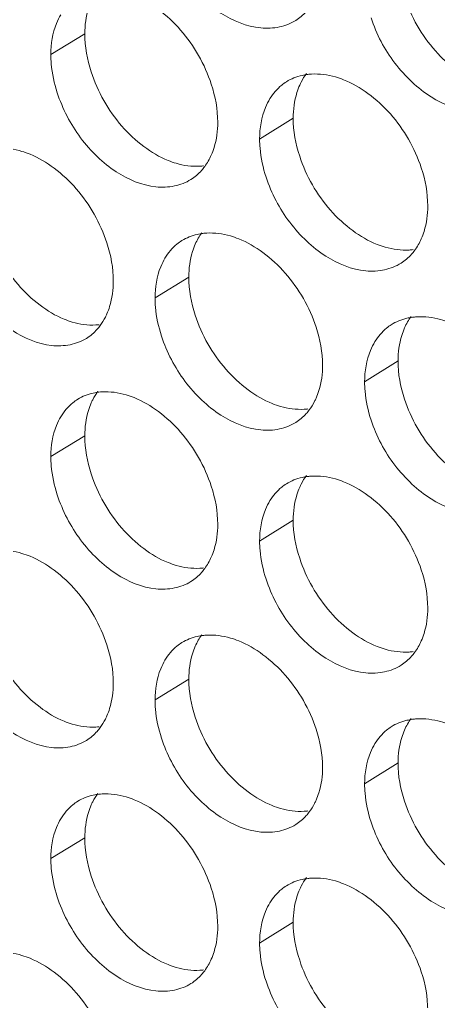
# Model space of a CAD drawing. Header units: millimetres. Extents: x 1177 to 4147, y 93 to 2194.
# Drawn here: x 2623.16 to 2631.35, y 894.5 to 913.73 of the extents above; entities that cross this region are included whole.
import ezdxf

# ---------------------------------------------------------------- set-up
doc = ezdxf.new("R2010")
doc.units = ezdxf.units.MM
doc.header["$LTSCALE"] = 0.1
doc.layers.get('0').update_dxf_attribs({"lineweight": 13})
doc.layers.add('标注', color=251, linetype='Continuous', lineweight=9)

# ---------------------------------------------------------------- blocks, each defined once
blk = doc.blocks.new('02')
at = {"layer": '标注'}
for p, q in [((4518.32, 896.204), (4517.37, 895.624)), ((4524.143, 893.845), (4523.204, 893.26)), ((4521.226, 889.396), (4520.281, 888.814)), ((4527.071, 887.05), (4526.138, 886.463)), ((4518.32, 884.954), (4517.37, 884.374)), ((4518.32, 884.954), (4517.37, 884.374)), ((4524.143, 882.595), (4523.204, 882.01)), ((4524.143, 882.595), (4523.204, 882.01)), ((4521.226, 878.146), (4520.281, 877.564)), ((4527.071, 875.8), (4526.138, 875.213)), ((4518.32, 873.704), (4517.37, 873.124)), ((4524.143, 871.345), (4523.204, 870.76))]:
    blk.add_line(p, q, dxfattribs=at)
for centre, radius, start, end in [((4524.753, 893.385), 1.695, 93.382, 96.8256), ((4521.439, 894.162), 1.666, 273.2354, 276.9082), ((4521.82, 888.951), 1.68, 93.2591, 96.8777), ((4527.279, 891.84), 1.689, 273.4759, 277.4824), ((4527.696, 886.584), 1.703, 93.4995, 97.4403), ((4518.536, 889.711), 1.657, 273.1165, 276.3409), ((4518.899, 884.516), 1.671, 93.1402, 96.3143), ((4518.899, 884.516), 1.671, 93.1402, 96.3143), ((4524.353, 887.376), 1.681, 273.3584, 276.8634), ((4524.753, 882.135), 1.695, 93.382, 96.8256), ((4524.753, 882.135), 1.695, 93.382, 96.8256), ((4521.439, 882.912), 1.666, 273.2354, 276.9082), ((4521.439, 882.912), 1.666, 273.2354, 276.9082), ((4521.82, 877.701), 1.68, 93.2591, 96.8777), ((4527.279, 880.59), 1.689, 273.4759, 277.4824), ((4527.279, 880.59), 1.689, 273.4759, 277.4824), ((4527.696, 875.334), 1.703, 93.4995, 97.4403), ((4518.536, 878.461), 1.657, 273.1165, 276.3409), ((4518.899, 873.266), 1.671, 93.1402, 96.3143), ((4524.353, 876.126), 1.681, 273.3584, 276.8634), ((4524.753, 870.885), 1.695, 93.382, 96.8256), ((4521.439, 871.662), 1.666, 273.2354, 276.9082)]:
    blk.add_arc(centre, radius, start, end, dxfattribs=at)
for points, knots in [([(4520.461, 898.997), (4520.608, 898.545), (4520.943, 897.899), (4521.57, 897.197), (4522.239, 896.658), (4523.008, 896.336), (4523.752, 896.366), (4524.075, 896.491), (4524.214, 896.577)], [0, 0, 0, 0, 0.284212, 0.425524, 0.560563, 0.797774, 0.901979, 1, 1, 1, 1]), ([(4527.071, 898.3), (4527.071, 897.94), (4527.249, 897.002), (4527.876, 895.91), (4528.704, 895.145), (4529.179, 894.867), (4529.422, 894.771)], [0, 0, 0, 0, 0.243106, 0.633556, 0.824063, 1, 1, 1, 1]), ([(4522.034, 893.73), (4522.034, 894.091), (4521.856, 895.03), (4521.233, 896.123), (4520.411, 896.894), (4519.939, 897.175), (4519.698, 897.273)], [0, 0, 0, 0, 0.243289, 0.634182, 0.824608, 1, 1, 1, 1]), ([(4518.499, 897.126), (4518.469, 897.058), (4518.361, 896.762), (4518.32, 896.444), (4518.32, 896.204)], [0, 0, 0, 0, 0.236109, 1, 1, 1, 1]), ([(4524.214, 896.577), (4524.323, 896.645), (4524.456, 896.76), (4524.565, 896.894), (4524.591, 896.929)], [0, 0, 0, 0, 0.745099, 1, 1, 1, 1]), ([(4517.649, 896.738), (4517.603, 896.661), (4517.433, 896.314), (4517.37, 895.92), (4517.37, 895.624)], [0, 0, 0, 0, 0.233202, 1, 1, 1, 1]), ([(4526.319, 896.647), (4526.467, 896.195), (4526.807, 895.548), (4527.441, 894.849), (4528.118, 894.312), (4528.895, 893.996), (4529.645, 894.034), (4529.97, 894.163), (4530.11, 894.252)], [0, 0, 0, 0, 0.283418, 0.424493, 0.559431, 0.79692, 0.901513, 1, 1, 1, 1]), ([(4518.32, 896.204), (4518.32, 895.844), (4518.495, 894.905), (4519.114, 893.81), (4519.933, 893.038), (4520.403, 892.757), (4520.644, 892.659)], [0, 0, 0, 0, 0.243591, 0.634592, 0.824826, 1, 1, 1, 1]), ([(4517.37, 895.624), (4517.37, 895.537), (4517.387, 895.176), (4517.465, 894.819), (4517.549, 894.557)], [0, 0, 0, 0, 0.23931, 1, 1, 1, 1]), ([(4524.551, 895.068), (4524.497, 895.062), (4524.288, 895.026), (4524.086, 894.947), (4523.953, 894.863)], [0, 0, 0, 0, 0.256955, 1, 1, 1, 1]), ([(4524.514, 895.097), (4524.458, 895.021), (4524.391, 894.912), (4524.337, 894.796), (4524.324, 894.767)], [0, 0, 0, 0, 0.744132, 1, 1, 1, 1]), ([(4525.55, 894.92), (4525.475, 894.95), (4525.187, 895.049), (4524.876, 895.091), (4524.653, 895.077)], [0, 0, 0, 0, 0.265285, 1, 1, 1, 1]), ([(4523.953, 894.863), (4523.907, 894.834), (4523.727, 894.706), (4523.581, 894.533), (4523.494, 894.391)], [0, 0, 0, 0, 0.245938, 1, 1, 1, 1]), ([(4524.324, 894.767), (4524.294, 894.699), (4524.185, 894.403), (4524.143, 894.085), (4524.143, 893.845)], [0, 0, 0, 0, 0.236404, 1, 1, 1, 1]), ([(4527.903, 891.388), (4527.903, 891.749), (4527.725, 892.688), (4527.096, 893.778), (4526.268, 894.545), (4525.793, 894.823), (4525.55, 894.92)], [0, 0, 0, 0, 0.242965, 0.633489, 0.824097, 1, 1, 1, 1]), ([(4517.549, 894.557), (4517.695, 894.106), (4518.028, 893.46), (4518.651, 892.757), (4519.316, 892.216), (4520.081, 891.891), (4520.822, 891.917), (4521.144, 892.04), (4521.283, 892.126)], [0, 0, 0, 0, 0.284613, 0.426043, 0.561135, 0.798206, 0.902216, 1, 1, 1, 1]), ([(4523.494, 894.391), (4523.447, 894.313), (4523.27, 893.962), (4523.204, 893.56), (4523.204, 893.26)], [0, 0, 0, 0, 0.233396, 1, 1, 1, 1]), ([(4521.853, 892.81), (4521.883, 892.878), (4521.992, 893.173), (4522.034, 893.491), (4522.034, 893.73)], [0, 0, 0, 0, 0.236346, 1, 1, 1, 1]), ([(4524.143, 893.845), (4524.143, 893.484), (4524.32, 892.546), (4524.944, 891.454), (4525.769, 890.686), (4526.243, 890.407), (4526.485, 890.31)], [0, 0, 0, 0, 0.243267, 0.6339, 0.824316, 1, 1, 1, 1]), ([(4523.204, 893.26), (4523.204, 893.173), (4523.221, 892.812), (4523.3, 892.455), (4523.385, 892.194)], [0, 0, 0, 0, 0.239387, 1, 1, 1, 1]), ([(4516.789, 892.835), (4516.715, 892.865), (4516.43, 892.966), (4516.123, 893.01), (4515.901, 892.999)], [0, 0, 0, 0, 0.265755, 1, 1, 1, 1]), ([(4519.116, 889.287), (4519.116, 889.648), (4518.939, 890.587), (4518.318, 891.681), (4517.499, 892.454), (4517.029, 892.737), (4516.789, 892.835)], [0, 0, 0, 0, 0.243452, 0.63453, 0.824864, 1, 1, 1, 1]), ([(4520.644, 892.659), (4520.718, 892.629), (4521.004, 892.529), (4521.311, 892.486), (4521.533, 892.499)], [0, 0, 0, 0, 0.265359, 1, 1, 1, 1]), ([(4521.283, 892.126), (4521.395, 892.195), (4521.532, 892.313), (4521.643, 892.451), (4521.669, 892.488)], [0, 0, 0, 0, 0.744745, 1, 1, 1, 1]), ([(4523.385, 892.194), (4523.532, 891.741), (4523.869, 891.095), (4524.5, 890.395), (4525.173, 889.857), (4525.946, 889.537), (4526.693, 889.571), (4527.017, 889.698), (4527.156, 889.786)], [0, 0, 0, 0, 0.283814, 0.425007, 0.559995, 0.797345, 0.901745, 1, 1, 1, 1]), ([(4515.425, 891.77), (4515.425, 891.409), (4515.6, 890.47), (4516.216, 889.374), (4517.032, 888.6), (4517.5, 888.317), (4517.74, 888.219)], [0, 0, 0, 0, 0.243755, 0.63494, 0.825083, 1, 1, 1, 1]), ([(4527.721, 890.467), (4527.752, 890.535), (4527.861, 890.83), (4527.903, 891.148), (4527.903, 891.388)], [0, 0, 0, 0, 0.236641, 1, 1, 1, 1]), ([(4521.619, 890.618), (4521.566, 890.612), (4521.361, 890.577), (4521.163, 890.499), (4521.032, 890.418)], [0, 0, 0, 0, 0.256832, 1, 1, 1, 1]), ([(4522.619, 890.468), (4522.544, 890.498), (4522.257, 890.598), (4521.947, 890.64), (4521.724, 890.628)], [0, 0, 0, 0, 0.26544, 1, 1, 1, 1]), ([(4521.032, 890.418), (4520.984, 890.389), (4520.798, 890.256), (4520.648, 890.075), (4520.56, 889.927)], [0, 0, 0, 0, 0.245581, 1, 1, 1, 1]), ([(4524.963, 886.931), (4524.963, 887.291), (4524.785, 888.23), (4524.159, 889.322), (4523.334, 890.091), (4522.86, 890.371), (4522.619, 890.468)], [0, 0, 0, 0, 0.243126, 0.633835, 0.824352, 1, 1, 1, 1]), ([(4514.648, 890.124), (4514.793, 889.673), (4515.124, 889.027), (4515.744, 888.324), (4516.404, 887.782), (4517.165, 887.453), (4517.903, 887.475), (4518.224, 887.596), (4518.362, 887.681)], [0, 0, 0, 0, 0.285015, 0.426566, 0.56171, 0.798641, 0.902454, 1, 1, 1, 1]), ([(4521.406, 890.318), (4521.376, 890.25), (4521.267, 889.954), (4521.226, 889.636), (4521.226, 889.396)], [0, 0, 0, 0, 0.236256, 1, 1, 1, 1]), ([(4526.485, 890.31), (4526.56, 890.281), (4526.848, 890.182), (4527.158, 890.141), (4527.381, 890.154)], [0, 0, 0, 0, 0.265051, 1, 1, 1, 1]), ([(4527.156, 889.786), (4527.265, 889.855), (4527.399, 889.97), (4527.507, 890.105), (4527.534, 890.141)], [0, 0, 0, 0, 0.745148, 1, 1, 1, 1]), ([(4520.56, 889.927), (4520.514, 889.849), (4520.344, 889.502), (4520.281, 889.109), (4520.281, 888.814)], [0, 0, 0, 0, 0.233434, 1, 1, 1, 1]), ([(4518.936, 888.366), (4518.965, 888.434), (4519.074, 888.729), (4519.116, 889.047), (4519.116, 889.287)], [0, 0, 0, 0, 0.236199, 1, 1, 1, 1]), ([(4521.226, 889.396), (4521.226, 889.036), (4521.402, 888.097), (4522.024, 887.004), (4522.845, 886.233), (4523.318, 885.953), (4523.559, 885.856)], [0, 0, 0, 0, 0.243429, 0.634245, 0.824571, 1, 1, 1, 1]), ([(4520.281, 888.814), (4520.281, 888.727), (4520.299, 888.366), (4520.377, 888.009), (4520.461, 887.747)], [0, 0, 0, 0, 0.239348, 1, 1, 1, 1]), ([(4517.74, 888.219), (4517.814, 888.188), (4518.098, 888.088), (4518.405, 888.044), (4518.626, 888.057)], [0, 0, 0, 0, 0.265516, 1, 1, 1, 1]), ([(4518.75, 888.041), (4518.805, 888.116), (4518.87, 888.224), (4518.923, 888.337), (4518.936, 888.366)], [0, 0, 0, 0, 0.744058, 1, 1, 1, 1]), ([(4527.475, 888.273), (4527.422, 888.266), (4527.215, 888.229), (4527.016, 888.148), (4526.884, 888.065)], [0, 0, 0, 0, 0.256726, 1, 1, 1, 1]), ([(4528.493, 888.129), (4528.417, 888.159), (4528.127, 888.257), (4527.816, 888.298), (4527.592, 888.284)], [0, 0, 0, 0, 0.265131, 1, 1, 1, 1]), ([(4518.362, 887.681), (4518.475, 887.75), (4518.612, 887.867), (4518.723, 888.005), (4518.75, 888.041)], [0, 0, 0, 0, 0.744664, 1, 1, 1, 1]), ([(4526.884, 888.065), (4526.838, 888.036), (4526.659, 887.907), (4526.513, 887.733), (4526.427, 887.591)], [0, 0, 0, 0, 0.246012, 1, 1, 1, 1]), ([(4527.253, 887.973), (4527.223, 887.904), (4527.113, 887.609), (4527.071, 887.29), (4527.071, 887.05)], [0, 0, 0, 0, 0.236551, 1, 1, 1, 1]), ([(4520.461, 887.747), (4520.608, 887.295), (4520.943, 886.649), (4521.57, 885.947), (4522.239, 885.408), (4523.008, 885.086), (4523.752, 885.116), (4524.075, 885.241), (4524.214, 885.327)], [0, 0, 0, 0, 0.284212, 0.425524, 0.560563, 0.797774, 0.901979, 1, 1, 1, 1]), ([(4526.427, 887.591), (4526.379, 887.513), (4526.203, 887.163), (4526.138, 886.763), (4526.138, 886.463)], [0, 0, 0, 0, 0.233654, 1, 1, 1, 1]), ([(4527.071, 887.05), (4527.071, 886.69), (4527.249, 885.752), (4527.876, 884.66), (4528.704, 883.895), (4529.179, 883.617), (4529.422, 883.521)], [0, 0, 0, 0, 0.243106, 0.633556, 0.824063, 1, 1, 1, 1]), ([(4524.782, 886.01), (4524.812, 886.078), (4524.921, 886.373), (4524.963, 886.691), (4524.963, 886.931)], [0, 0, 0, 0, 0.236494, 1, 1, 1, 1]), ([(4526.138, 886.463), (4526.138, 886.377), (4526.155, 886.016), (4526.234, 885.659), (4526.319, 885.397)], [0, 0, 0, 0, 0.239426, 1, 1, 1, 1]), ([(4518.122, 885.98), (4518.074, 885.95), (4517.887, 885.818), (4517.737, 885.637), (4517.649, 885.488)], [0, 0, 0, 0, 0.245477, 1, 1, 1, 1]), ([(4518.122, 885.98), (4518.074, 885.95), (4517.887, 885.818), (4517.737, 885.637), (4517.649, 885.488)], [0, 0, 0, 0, 0.245477, 1, 1, 1, 1]), ([(4518.715, 886.177), (4518.662, 886.171), (4518.455, 886.138), (4518.255, 886.061), (4518.122, 885.98)], [0, 0, 0, 0, 0.257038, 1, 1, 1, 1]), ([(4518.715, 886.177), (4518.662, 886.171), (4518.455, 886.138), (4518.255, 886.061), (4518.122, 885.98)], [0, 0, 0, 0, 0.257038, 1, 1, 1, 1]), ([(4518.684, 886.2), (4518.63, 886.125), (4518.565, 886.018), (4518.512, 885.905), (4518.499, 885.876)], [0, 0, 0, 0, 0.744038, 1, 1, 1, 1]), ([(4518.684, 886.2), (4518.63, 886.125), (4518.565, 886.018), (4518.512, 885.905), (4518.499, 885.876)], [0, 0, 0, 0, 0.744038, 1, 1, 1, 1]), ([(4519.698, 886.023), (4519.624, 886.053), (4519.338, 886.154), (4519.03, 886.197), (4518.807, 886.185)], [0, 0, 0, 0, 0.265596, 1, 1, 1, 1]), ([(4519.698, 886.023), (4519.624, 886.053), (4519.338, 886.154), (4519.03, 886.197), (4518.807, 886.185)], [0, 0, 0, 0, 0.265596, 1, 1, 1, 1]), ([(4522.034, 882.48), (4522.034, 882.841), (4521.856, 883.78), (4521.233, 884.873), (4520.411, 885.644), (4519.939, 885.925), (4519.698, 886.023)], [0, 0, 0, 0, 0.243289, 0.634182, 0.824608, 1, 1, 1, 1]), ([(4522.034, 882.48), (4522.034, 882.841), (4521.856, 883.78), (4521.233, 884.873), (4520.411, 885.644), (4519.939, 885.925), (4519.698, 886.023)], [0, 0, 0, 0, 0.243289, 0.634182, 0.824608, 1, 1, 1, 1]), ([(4524.591, 885.679), (4524.647, 885.755), (4524.714, 885.864), (4524.769, 885.98), (4524.782, 886.01)], [0, 0, 0, 0, 0.744156, 1, 1, 1, 1]), ([(4518.499, 885.876), (4518.469, 885.808), (4518.361, 885.512), (4518.32, 885.194), (4518.32, 884.954)], [0, 0, 0, 0, 0.236109, 1, 1, 1, 1]), ([(4518.499, 885.876), (4518.469, 885.808), (4518.361, 885.512), (4518.32, 885.194), (4518.32, 884.954)], [0, 0, 0, 0, 0.236109, 1, 1, 1, 1]), ([(4523.559, 885.856), (4523.633, 885.826), (4523.92, 885.727), (4524.229, 885.685), (4524.452, 885.698)], [0, 0, 0, 0, 0.265204, 1, 1, 1, 1]), ([(4524.214, 885.327), (4524.323, 885.395), (4524.456, 885.51), (4524.565, 885.644), (4524.591, 885.679)], [0, 0, 0, 0, 0.745099, 1, 1, 1, 1]), ([(4517.649, 885.488), (4517.603, 885.411), (4517.433, 885.064), (4517.37, 884.67), (4517.37, 884.374)], [0, 0, 0, 0, 0.233202, 1, 1, 1, 1]), ([(4517.649, 885.488), (4517.603, 885.411), (4517.433, 885.064), (4517.37, 884.67), (4517.37, 884.374)], [0, 0, 0, 0, 0.233202, 1, 1, 1, 1]), ([(4526.319, 885.397), (4526.467, 884.945), (4526.807, 884.298), (4527.441, 883.599), (4528.118, 883.062), (4528.895, 882.746), (4529.645, 882.784), (4529.97, 882.913), (4530.11, 883.002)], [0, 0, 0, 0, 0.283418, 0.424493, 0.559431, 0.79692, 0.901513, 1, 1, 1, 1]), ([(4518.32, 884.954), (4518.32, 884.594), (4518.495, 883.655), (4519.114, 882.56), (4519.933, 881.788), (4520.403, 881.507), (4520.644, 881.409)], [0, 0, 0, 0, 0.243591, 0.634592, 0.824826, 1, 1, 1, 1]), ([(4518.32, 884.954), (4518.32, 884.594), (4518.495, 883.655), (4519.114, 882.56), (4519.933, 881.788), (4520.403, 881.507), (4520.644, 881.409)], [0, 0, 0, 0, 0.243591, 0.634592, 0.824826, 1, 1, 1, 1]), ([(4517.37, 884.374), (4517.37, 884.287), (4517.387, 883.926), (4517.465, 883.569), (4517.549, 883.307)], [0, 0, 0, 0, 0.23931, 1, 1, 1, 1]), ([(4517.37, 884.374), (4517.37, 884.287), (4517.387, 883.926), (4517.465, 883.569), (4517.549, 883.307)], [0, 0, 0, 0, 0.23931, 1, 1, 1, 1]), ([(4524.551, 883.818), (4524.497, 883.812), (4524.288, 883.776), (4524.086, 883.697), (4523.953, 883.613)], [0, 0, 0, 0, 0.256955, 1, 1, 1, 1]), ([(4524.551, 883.818), (4524.497, 883.812), (4524.288, 883.776), (4524.086, 883.697), (4523.953, 883.613)], [0, 0, 0, 0, 0.256955, 1, 1, 1, 1]), ([(4524.514, 883.847), (4524.458, 883.771), (4524.391, 883.662), (4524.337, 883.546), (4524.324, 883.517)], [0, 0, 0, 0, 0.744132, 1, 1, 1, 1]), ([(4524.514, 883.847), (4524.458, 883.771), (4524.391, 883.662), (4524.337, 883.546), (4524.324, 883.517)], [0, 0, 0, 0, 0.744132, 1, 1, 1, 1]), ([(4525.55, 883.67), (4525.475, 883.7), (4525.187, 883.799), (4524.876, 883.841), (4524.653, 883.827)], [0, 0, 0, 0, 0.265285, 1, 1, 1, 1]), ([(4525.55, 883.67), (4525.475, 883.7), (4525.187, 883.799), (4524.876, 883.841), (4524.653, 883.827)], [0, 0, 0, 0, 0.265285, 1, 1, 1, 1]), ([(4523.953, 883.613), (4523.907, 883.584), (4523.727, 883.456), (4523.581, 883.283), (4523.494, 883.141)], [0, 0, 0, 0, 0.245938, 1, 1, 1, 1]), ([(4523.953, 883.613), (4523.907, 883.584), (4523.727, 883.456), (4523.581, 883.283), (4523.494, 883.141)], [0, 0, 0, 0, 0.245938, 1, 1, 1, 1]), ([(4524.324, 883.517), (4524.294, 883.449), (4524.185, 883.153), (4524.143, 882.835), (4524.143, 882.595)], [0, 0, 0, 0, 0.236404, 1, 1, 1, 1]), ([(4524.324, 883.517), (4524.294, 883.449), (4524.185, 883.153), (4524.143, 882.835), (4524.143, 882.595)], [0, 0, 0, 0, 0.236404, 1, 1, 1, 1]), ([(4527.903, 880.138), (4527.903, 880.499), (4527.725, 881.438), (4527.096, 882.528), (4526.268, 883.295), (4525.793, 883.573), (4525.55, 883.67)], [0, 0, 0, 0, 0.242965, 0.633489, 0.824097, 1, 1, 1, 1]), ([(4527.903, 880.138), (4527.903, 880.499), (4527.725, 881.438), (4527.096, 882.528), (4526.268, 883.295), (4525.793, 883.573), (4525.55, 883.67)], [0, 0, 0, 0, 0.242965, 0.633489, 0.824097, 1, 1, 1, 1]), ([(4517.549, 883.307), (4517.695, 882.856), (4518.028, 882.21), (4518.651, 881.507), (4519.316, 880.966), (4520.081, 880.641), (4520.822, 880.667), (4521.144, 880.79), (4521.283, 880.876)], [0, 0, 0, 0, 0.284613, 0.426043, 0.561135, 0.798206, 0.902216, 1, 1, 1, 1]), ([(4517.549, 883.307), (4517.695, 882.856), (4518.028, 882.21), (4518.651, 881.507), (4519.316, 880.966), (4520.081, 880.641), (4520.822, 880.667), (4521.144, 880.79), (4521.283, 880.876)], [0, 0, 0, 0, 0.284613, 0.426043, 0.561135, 0.798206, 0.902216, 1, 1, 1, 1]), ([(4523.494, 883.141), (4523.447, 883.063), (4523.27, 882.712), (4523.204, 882.31), (4523.204, 882.01)], [0, 0, 0, 0, 0.233396, 1, 1, 1, 1]), ([(4523.494, 883.141), (4523.447, 883.063), (4523.27, 882.712), (4523.204, 882.31), (4523.204, 882.01)], [0, 0, 0, 0, 0.233396, 1, 1, 1, 1]), ([(4521.853, 881.56), (4521.883, 881.628), (4521.992, 881.923), (4522.034, 882.241), (4522.034, 882.48)], [0, 0, 0, 0, 0.236346, 1, 1, 1, 1]), ([(4521.853, 881.56), (4521.883, 881.628), (4521.992, 881.923), (4522.034, 882.241), (4522.034, 882.48)], [0, 0, 0, 0, 0.236346, 1, 1, 1, 1]), ([(4524.143, 882.595), (4524.143, 882.234), (4524.32, 881.296), (4524.944, 880.204), (4525.769, 879.436), (4526.243, 879.157), (4526.485, 879.06)], [0, 0, 0, 0, 0.243267, 0.6339, 0.824316, 1, 1, 1, 1]), ([(4524.143, 882.595), (4524.143, 882.234), (4524.32, 881.296), (4524.944, 880.204), (4525.769, 879.436), (4526.243, 879.157), (4526.485, 879.06)], [0, 0, 0, 0, 0.243267, 0.6339, 0.824316, 1, 1, 1, 1]), ([(4523.204, 882.01), (4523.204, 881.923), (4523.221, 881.562), (4523.3, 881.205), (4523.385, 880.944)], [0, 0, 0, 0, 0.239387, 1, 1, 1, 1]), ([(4523.204, 882.01), (4523.204, 881.923), (4523.221, 881.562), (4523.3, 881.205), (4523.385, 880.944)], [0, 0, 0, 0, 0.239387, 1, 1, 1, 1]), ([(4516.789, 881.585), (4516.715, 881.615), (4516.43, 881.716), (4516.123, 881.76), (4515.901, 881.749)], [0, 0, 0, 0, 0.265755, 1, 1, 1, 1]), ([(4519.116, 878.037), (4519.116, 878.398), (4518.939, 879.337), (4518.318, 880.431), (4517.499, 881.204), (4517.029, 881.487), (4516.789, 881.585)], [0, 0, 0, 0, 0.243452, 0.63453, 0.824864, 1, 1, 1, 1]), ([(4520.644, 881.409), (4520.718, 881.379), (4521.004, 881.279), (4521.311, 881.236), (4521.533, 881.249)], [0, 0, 0, 0, 0.265359, 1, 1, 1, 1]), ([(4520.644, 881.409), (4520.718, 881.379), (4521.004, 881.279), (4521.311, 881.236), (4521.533, 881.249)], [0, 0, 0, 0, 0.265359, 1, 1, 1, 1]), ([(4521.283, 880.876), (4521.395, 880.945), (4521.532, 881.063), (4521.643, 881.201), (4521.669, 881.238)], [0, 0, 0, 0, 0.744745, 1, 1, 1, 1]), ([(4521.283, 880.876), (4521.395, 880.945), (4521.532, 881.063), (4521.643, 881.201), (4521.669, 881.238)], [0, 0, 0, 0, 0.744745, 1, 1, 1, 1]), ([(4523.385, 880.944), (4523.532, 880.491), (4523.869, 879.845), (4524.5, 879.145), (4525.173, 878.607), (4525.946, 878.287), (4526.693, 878.321), (4527.017, 878.448), (4527.156, 878.536)], [0, 0, 0, 0, 0.283814, 0.425007, 0.559995, 0.797345, 0.901745, 1, 1, 1, 1]), ([(4523.385, 880.944), (4523.532, 880.491), (4523.869, 879.845), (4524.5, 879.145), (4525.173, 878.607), (4525.946, 878.287), (4526.693, 878.321), (4527.017, 878.448), (4527.156, 878.536)], [0, 0, 0, 0, 0.283814, 0.425007, 0.559995, 0.797345, 0.901745, 1, 1, 1, 1]), ([(4515.425, 880.52), (4515.425, 880.159), (4515.6, 879.22), (4516.216, 878.124), (4517.032, 877.35), (4517.5, 877.067), (4517.74, 876.969)], [0, 0, 0, 0, 0.243755, 0.63494, 0.825083, 1, 1, 1, 1]), ([(4527.721, 879.217), (4527.752, 879.285), (4527.861, 879.58), (4527.903, 879.898), (4527.903, 880.138)], [0, 0, 0, 0, 0.236641, 1, 1, 1, 1]), ([(4527.721, 879.217), (4527.752, 879.285), (4527.861, 879.58), (4527.903, 879.898), (4527.903, 880.138)], [0, 0, 0, 0, 0.236641, 1, 1, 1, 1]), ([(4521.619, 879.368), (4521.566, 879.362), (4521.361, 879.327), (4521.163, 879.249), (4521.032, 879.168)], [0, 0, 0, 0, 0.256832, 1, 1, 1, 1]), ([(4522.619, 879.218), (4522.544, 879.248), (4522.257, 879.348), (4521.947, 879.39), (4521.724, 879.378)], [0, 0, 0, 0, 0.26544, 1, 1, 1, 1]), ([(4521.032, 879.168), (4520.984, 879.139), (4520.798, 879.006), (4520.648, 878.825), (4520.56, 878.677)], [0, 0, 0, 0, 0.245581, 1, 1, 1, 1]), ([(4521.406, 879.068), (4521.376, 879), (4521.267, 878.704), (4521.226, 878.386), (4521.226, 878.146)], [0, 0, 0, 0, 0.236256, 1, 1, 1, 1]), ([(4524.963, 875.681), (4524.963, 876.041), (4524.785, 876.98), (4524.159, 878.072), (4523.334, 878.841), (4522.86, 879.121), (4522.619, 879.218)], [0, 0, 0, 0, 0.243126, 0.633835, 0.824352, 1, 1, 1, 1]), ([(4526.485, 879.06), (4526.56, 879.031), (4526.848, 878.932), (4527.158, 878.891), (4527.381, 878.904)], [0, 0, 0, 0, 0.265051, 1, 1, 1, 1]), ([(4526.485, 879.06), (4526.56, 879.031), (4526.848, 878.932), (4527.158, 878.891), (4527.381, 878.904)], [0, 0, 0, 0, 0.265051, 1, 1, 1, 1]), ([(4514.648, 878.874), (4514.793, 878.423), (4515.124, 877.777), (4515.744, 877.074), (4516.404, 876.532), (4517.165, 876.203), (4517.903, 876.225), (4518.224, 876.346), (4518.362, 876.431)], [0, 0, 0, 0, 0.285015, 0.426566, 0.56171, 0.798641, 0.902454, 1, 1, 1, 1]), ([(4527.156, 878.536), (4527.265, 878.605), (4527.399, 878.72), (4527.507, 878.855), (4527.534, 878.891)], [0, 0, 0, 0, 0.745148, 1, 1, 1, 1]), ([(4527.156, 878.536), (4527.265, 878.605), (4527.399, 878.72), (4527.507, 878.855), (4527.534, 878.891)], [0, 0, 0, 0, 0.745148, 1, 1, 1, 1]), ([(4520.56, 878.677), (4520.514, 878.599), (4520.344, 878.252), (4520.281, 877.859), (4520.281, 877.564)], [0, 0, 0, 0, 0.233434, 1, 1, 1, 1]), ([(4518.936, 877.116), (4518.965, 877.184), (4519.074, 877.479), (4519.116, 877.797), (4519.116, 878.037)], [0, 0, 0, 0, 0.236199, 1, 1, 1, 1]), ([(4521.226, 878.146), (4521.226, 877.786), (4521.402, 876.847), (4522.024, 875.754), (4522.845, 874.983), (4523.318, 874.703), (4523.559, 874.606)], [0, 0, 0, 0, 0.243429, 0.634245, 0.824571, 1, 1, 1, 1]), ([(4520.281, 877.564), (4520.281, 877.477), (4520.299, 877.116), (4520.377, 876.759), (4520.461, 876.497)], [0, 0, 0, 0, 0.239348, 1, 1, 1, 1]), ([(4517.74, 876.969), (4517.814, 876.938), (4518.098, 876.838), (4518.405, 876.794), (4518.626, 876.807)], [0, 0, 0, 0, 0.265516, 1, 1, 1, 1]), ([(4518.75, 876.791), (4518.805, 876.866), (4518.87, 876.974), (4518.923, 877.087), (4518.936, 877.116)], [0, 0, 0, 0, 0.744058, 1, 1, 1, 1]), ([(4527.475, 877.023), (4527.422, 877.016), (4527.215, 876.979), (4527.016, 876.898), (4526.884, 876.815)], [0, 0, 0, 0, 0.256726, 1, 1, 1, 1]), ([(4528.493, 876.879), (4528.417, 876.909), (4528.127, 877.007), (4527.816, 877.048), (4527.592, 877.034)], [0, 0, 0, 0, 0.265131, 1, 1, 1, 1]), ([(4518.362, 876.431), (4518.475, 876.5), (4518.612, 876.617), (4518.723, 876.755), (4518.75, 876.791)], [0, 0, 0, 0, 0.744664, 1, 1, 1, 1]), ([(4526.884, 876.815), (4526.838, 876.786), (4526.659, 876.657), (4526.513, 876.483), (4526.427, 876.341)], [0, 0, 0, 0, 0.246012, 1, 1, 1, 1]), ([(4527.253, 876.723), (4527.223, 876.654), (4527.113, 876.359), (4527.071, 876.04), (4527.071, 875.8)], [0, 0, 0, 0, 0.236551, 1, 1, 1, 1]), ([(4520.461, 876.497), (4520.608, 876.045), (4520.943, 875.399), (4521.57, 874.697), (4522.239, 874.158), (4523.008, 873.836), (4523.752, 873.866), (4524.075, 873.991), (4524.214, 874.077)], [0, 0, 0, 0, 0.284212, 0.425524, 0.560563, 0.797774, 0.901979, 1, 1, 1, 1]), ([(4526.427, 876.341), (4526.379, 876.263), (4526.203, 875.913), (4526.138, 875.513), (4526.138, 875.213)], [0, 0, 0, 0, 0.233654, 1, 1, 1, 1]), ([(4527.071, 875.8), (4527.071, 875.44), (4527.249, 874.502), (4527.876, 873.41), (4528.704, 872.645), (4529.179, 872.367), (4529.422, 872.271)], [0, 0, 0, 0, 0.243106, 0.633556, 0.824063, 1, 1, 1, 1]), ([(4524.782, 874.76), (4524.812, 874.828), (4524.921, 875.123), (4524.963, 875.441), (4524.963, 875.681)], [0, 0, 0, 0, 0.236494, 1, 1, 1, 1]), ([(4518.684, 874.95), (4518.63, 874.875), (4518.565, 874.768), (4518.512, 874.655), (4518.499, 874.626)], [0, 0, 0, 0, 0.744038, 1, 1, 1, 1]), ([(4519.698, 874.773), (4519.624, 874.803), (4519.338, 874.904), (4519.03, 874.947), (4518.807, 874.935)], [0, 0, 0, 0, 0.265596, 1, 1, 1, 1]), ([(4526.138, 875.213), (4526.138, 875.127), (4526.155, 874.766), (4526.234, 874.409), (4526.319, 874.147)], [0, 0, 0, 0, 0.239426, 1, 1, 1, 1]), ([(4518.122, 874.73), (4518.074, 874.7), (4517.887, 874.568), (4517.737, 874.387), (4517.649, 874.238)], [0, 0, 0, 0, 0.245477, 1, 1, 1, 1]), ([(4518.715, 874.927), (4518.662, 874.921), (4518.455, 874.888), (4518.255, 874.811), (4518.122, 874.73)], [0, 0, 0, 0, 0.257038, 1, 1, 1, 1]), ([(4522.034, 871.23), (4522.034, 871.591), (4521.856, 872.53), (4521.233, 873.623), (4520.411, 874.394), (4519.939, 874.675), (4519.698, 874.773)], [0, 0, 0, 0, 0.243289, 0.634182, 0.824608, 1, 1, 1, 1]), ([(4524.591, 874.429), (4524.647, 874.505), (4524.714, 874.614), (4524.769, 874.73), (4524.782, 874.76)], [0, 0, 0, 0, 0.744156, 1, 1, 1, 1]), ([(4518.499, 874.626), (4518.469, 874.558), (4518.361, 874.262), (4518.32, 873.944), (4518.32, 873.704)], [0, 0, 0, 0, 0.236109, 1, 1, 1, 1]), ([(4523.559, 874.606), (4523.633, 874.576), (4523.92, 874.477), (4524.229, 874.435), (4524.452, 874.448)], [0, 0, 0, 0, 0.265204, 1, 1, 1, 1]), ([(4524.214, 874.077), (4524.323, 874.145), (4524.456, 874.26), (4524.565, 874.394), (4524.591, 874.429)], [0, 0, 0, 0, 0.745099, 1, 1, 1, 1]), ([(4517.649, 874.238), (4517.603, 874.161), (4517.433, 873.814), (4517.37, 873.42), (4517.37, 873.124)], [0, 0, 0, 0, 0.233202, 1, 1, 1, 1]), ([(4526.319, 874.147), (4526.467, 873.695), (4526.807, 873.048), (4527.441, 872.349), (4528.118, 871.812), (4528.895, 871.496), (4529.645, 871.534), (4529.97, 871.663), (4530.11, 871.752)], [0, 0, 0, 0, 0.283418, 0.424493, 0.559431, 0.79692, 0.901513, 1, 1, 1, 1]), ([(4518.32, 873.704), (4518.32, 873.344), (4518.495, 872.405), (4519.114, 871.31), (4519.933, 870.538), (4520.403, 870.257), (4520.644, 870.159)], [0, 0, 0, 0, 0.243591, 0.634592, 0.824826, 1, 1, 1, 1]), ([(4517.37, 873.124), (4517.37, 873.037), (4517.387, 872.676), (4517.465, 872.319), (4517.549, 872.057)], [0, 0, 0, 0, 0.23931, 1, 1, 1, 1]), ([(4524.551, 872.568), (4524.497, 872.562), (4524.288, 872.526), (4524.086, 872.447), (4523.953, 872.363)], [0, 0, 0, 0, 0.256955, 1, 1, 1, 1]), ([(4524.514, 872.597), (4524.458, 872.521), (4524.391, 872.412), (4524.337, 872.296), (4524.324, 872.267)], [0, 0, 0, 0, 0.744132, 1, 1, 1, 1]), ([(4525.55, 872.42), (4525.475, 872.45), (4525.187, 872.549), (4524.876, 872.591), (4524.653, 872.577)], [0, 0, 0, 0, 0.265285, 1, 1, 1, 1]), ([(4523.953, 872.363), (4523.907, 872.334), (4523.727, 872.206), (4523.581, 872.033), (4523.494, 871.891)], [0, 0, 0, 0, 0.245938, 1, 1, 1, 1]), ([(4524.324, 872.267), (4524.294, 872.199), (4524.185, 871.903), (4524.143, 871.585), (4524.143, 871.345)], [0, 0, 0, 0, 0.236404, 1, 1, 1, 1]), ([(4527.903, 868.888), (4527.903, 869.249), (4527.725, 870.188), (4527.096, 871.278), (4526.268, 872.045), (4525.793, 872.323), (4525.55, 872.42)], [0, 0, 0, 0, 0.242965, 0.633489, 0.824097, 1, 1, 1, 1]), ([(4517.549, 872.057), (4517.695, 871.606), (4518.028, 870.96), (4518.651, 870.257), (4519.316, 869.716), (4520.081, 869.391), (4520.822, 869.417), (4521.144, 869.54), (4521.283, 869.626)], [0, 0, 0, 0, 0.284613, 0.426043, 0.561135, 0.798206, 0.902216, 1, 1, 1, 1]), ([(4523.494, 871.891), (4523.447, 871.813), (4523.27, 871.462), (4523.204, 871.06), (4523.204, 870.76)], [0, 0, 0, 0, 0.233396, 1, 1, 1, 1]), ([(4521.853, 870.31), (4521.883, 870.378), (4521.992, 870.673), (4522.034, 870.991), (4522.034, 871.23)], [0, 0, 0, 0, 0.236346, 1, 1, 1, 1]), ([(4524.143, 871.345), (4524.143, 870.984), (4524.32, 870.046), (4524.944, 868.954), (4525.769, 868.186), (4526.243, 867.907), (4526.485, 867.81)], [0, 0, 0, 0, 0.243267, 0.6339, 0.824316, 1, 1, 1, 1]), ([(4523.204, 870.76), (4523.204, 870.673), (4523.221, 870.312), (4523.3, 869.955), (4523.385, 869.694)], [0, 0, 0, 0, 0.239387, 1, 1, 1, 1]), ([(4516.789, 870.335), (4516.715, 870.365), (4516.43, 870.466), (4516.123, 870.51), (4515.901, 870.499)], [0, 0, 0, 0, 0.265755, 1, 1, 1, 1]), ([(4519.116, 866.787), (4519.116, 867.148), (4518.939, 868.087), (4518.318, 869.181), (4517.499, 869.954), (4517.029, 870.237), (4516.789, 870.335)], [0, 0, 0, 0, 0.243452, 0.63453, 0.824864, 1, 1, 1, 1]), ([(4520.644, 870.159), (4520.718, 870.129), (4521.004, 870.029), (4521.311, 869.986), (4521.533, 869.999)], [0, 0, 0, 0, 0.265359, 1, 1, 1, 1]), ([(4521.283, 869.626), (4521.395, 869.695), (4521.532, 869.813), (4521.643, 869.951), (4521.669, 869.988)], [0, 0, 0, 0, 0.744745, 1, 1, 1, 1]), ([(4523.385, 869.694), (4523.532, 869.241), (4523.869, 868.595), (4524.5, 867.895), (4525.173, 867.357), (4525.946, 867.037), (4526.693, 867.071), (4527.017, 867.198), (4527.156, 867.286)], [0, 0, 0, 0, 0.283814, 0.425007, 0.559995, 0.797345, 0.901745, 1, 1, 1, 1]), ([(4515.425, 869.27), (4515.425, 868.909), (4515.6, 867.97), (4516.216, 866.874), (4517.032, 866.1), (4517.5, 865.817), (4517.74, 865.719)], [0, 0, 0, 0, 0.243755, 0.63494, 0.825083, 1, 1, 1, 1])]:
    blk.add_open_spline(points, degree=3, knots=knots, dxfattribs=at)
for points in [[(4521.669, 892.488), (4521.742, 892.588), (4521.804, 892.697), (4521.853, 892.81)], [(4521.589, 890.639), (4521.516, 890.539), (4521.455, 890.431), (4521.406, 890.318)], [(4527.534, 890.141), (4527.608, 890.242), (4527.671, 890.352), (4527.721, 890.467)], [(4527.44, 888.298), (4527.365, 888.197), (4527.303, 888.087), (4527.253, 887.973)], [(4521.669, 881.238), (4521.742, 881.338), (4521.804, 881.447), (4521.853, 881.56)], [(4521.669, 881.238), (4521.742, 881.338), (4521.804, 881.447), (4521.853, 881.56)], [(4521.589, 879.389), (4521.516, 879.289), (4521.455, 879.181), (4521.406, 879.068)], [(4527.534, 878.891), (4527.608, 878.992), (4527.671, 879.102), (4527.721, 879.217)], [(4527.534, 878.891), (4527.608, 878.992), (4527.671, 879.102), (4527.721, 879.217)], [(4527.44, 877.048), (4527.365, 876.947), (4527.303, 876.837), (4527.253, 876.723)], [(4521.669, 869.988), (4521.742, 870.088), (4521.804, 870.197), (4521.853, 870.31)]]:
    blk.add_open_spline(points, degree=3, dxfattribs=at)

msp = doc.modelspace()

# ---------------------------------------------------------------- block references
at = {"xscale": 0.7, "yscale": 0.7, "zscale": 0.7}
msp.add_blockref('02', (-538.391, 286.112), dxfattribs=at)

doc.saveas('drawing.dxf')
